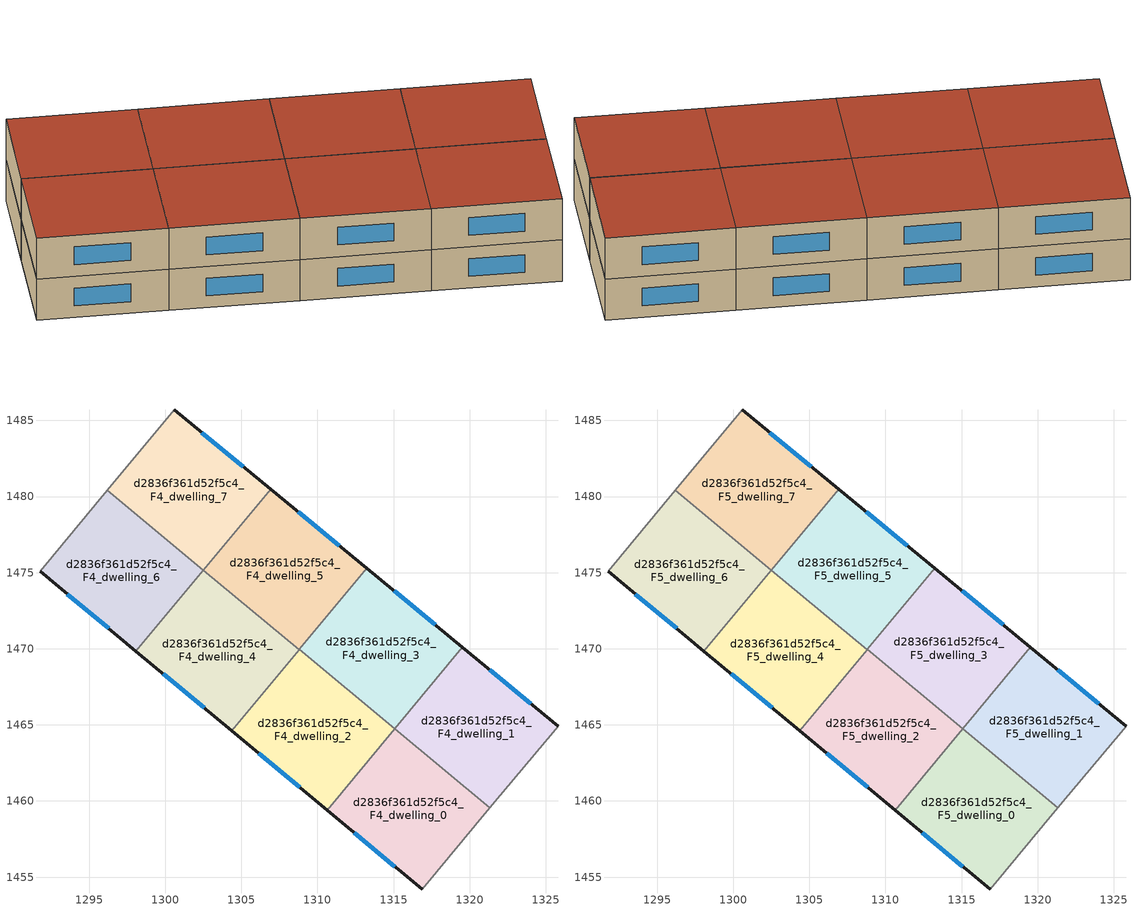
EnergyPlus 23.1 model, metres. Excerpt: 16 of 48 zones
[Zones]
d2836f361d52f5c4_F4_dwelling_0
 floor to d2836f361d52f5c4_F3_dwelling_0 (EU_floor_Construction): 1321.33,1459.56 1316.87,1454.21 1310.63,1459.41 1315.08,1464.76 z12
 wall outside (EU_wall_Construction): 1310.63,1459.41 1316.87,1454.21 z12:15
 wall to d2836f361d52f5c4_F4_dwelling_1 (EU_wall_Construction): 1321.33,1459.56 1315.08,1464.76 z12:15
 wall adiabatic (EU_wall_Construction): 1316.87,1454.21 1321.33,1459.56 z12:15
 wall to d2836f361d52f5c4_F4_dwelling_2 (EU_wall_Construction): 1315.07,1464.74 1310.63,1459.41 z12:15
 wall to d2836f361d52f5c4_F4_dwelling_3 (EU_wall_Construction): 1315.08,1464.76 1315.07,1464.74 z12:15
 window (EU_Window_Construction): 1312.41,1457.92 1315.09,1455.69 z12.86:14.14
d2836f361d52f5c4_F4_dwelling_1
 floor to d2836f361d52f5c4_F3_dwelling_1 (EU_floor_Construction): 1325.8,1464.92 1321.33,1459.56 1315.08,1464.76 1319.52,1470.1 z12
 wall outside (EU_wall_Construction): 1325.8,1464.92 1319.52,1470.1 z12:15
 wall adiabatic (EU_wall_Construction): 1321.33,1459.56 1325.8,1464.92 z12:15
 wall to d2836f361d52f5c4_F4_dwelling_3 (EU_wall_Construction): 1319.52,1470.1 1315.08,1464.76 z12:15
 window (EU_Window_Construction): 1324.01,1466.4 1321.32,1468.62 z12.86:14.14
d2836f361d52f5c4_F4_dwelling_2
 floor to d2836f361d52f5c4_F3_dwelling_2 (EU_floor_Construction): 1315.07,1464.74 1310.63,1459.41 1304.36,1464.62 1308.8,1469.96 z12
 wall outside (EU_wall_Construction): 1304.36,1464.62 1310.63,1459.41 z12:15
 wall to d2836f361d52f5c4_F4_dwelling_3 (EU_wall_Construction): 1315.07,1464.74 1308.8,1469.96 z12:15
 wall to d2836f361d52f5c4_F4_dwelling_4 (EU_wall_Construction): 1308.79,1469.94 1304.36,1464.62 z12:15
 wall to d2836f361d52f5c4_F4_dwelling_5 (EU_wall_Construction): 1308.8,1469.96 1308.79,1469.94 z12:15
 window (EU_Window_Construction): 1306.15,1463.13 1308.84,1460.9 z12.86:14.14
d2836f361d52f5c4_F4_dwelling_3
 floor to d2836f361d52f5c4_F3_dwelling_3 (EU_floor_Construction): 1319.52,1470.1 1315.07,1464.74 1308.8,1469.96 1313.23,1475.28 z12
 wall outside (EU_wall_Construction): 1319.52,1470.1 1313.23,1475.28 z12:15
 wall to d2836f361d52f5c4_F4_dwelling_5 (EU_wall_Construction): 1313.23,1475.28 1308.8,1469.96 z12:15
 window (EU_Window_Construction): 1317.73,1471.58 1315.03,1473.8 z12.86:14.14
d2836f361d52f5c4_F4_dwelling_4
 floor to d2836f361d52f5c4_F3_dwelling_4 (EU_floor_Construction): 1308.79,1469.94 1304.36,1464.62 1298.08,1469.85 1302.51,1475.17 z12
 wall outside (EU_wall_Construction): 1298.08,1469.85 1304.36,1464.62 z12:15
 wall to d2836f361d52f5c4_F4_dwelling_5 (EU_wall_Construction): 1308.79,1469.94 1302.51,1475.17 z12:15
 wall to d2836f361d52f5c4_F4_dwelling_6 (EU_wall_Construction): 1302.49,1475.16 1298.08,1469.85 z12:15
 wall to d2836f361d52f5c4_F4_dwelling_7 (EU_wall_Construction): 1302.51,1475.17 1302.49,1475.16 z12:15
 window (EU_Window_Construction): 1299.87,1468.36 1302.57,1466.12 z12.86:14.14
d2836f361d52f5c4_F4_dwelling_5
 floor to d2836f361d52f5c4_F3_dwelling_5 (EU_floor_Construction): 1313.23,1475.28 1308.79,1469.94 1302.51,1475.17 1306.92,1480.48 z12
 wall outside (EU_wall_Construction): 1313.23,1475.28 1306.92,1480.48 z12:15
 wall to d2836f361d52f5c4_F4_dwelling_7 (EU_wall_Construction): 1306.92,1480.48 1302.51,1475.17 z12:15
 window (EU_Window_Construction): 1311.43,1476.77 1308.73,1479 z12.86:14.14
d2836f361d52f5c4_F4_dwelling_6
 floor to d2836f361d52f5c4_F3_dwelling_6 (EU_floor_Construction): 1302.49,1475.16 1298.08,1469.85 1291.78,1475.09 1296.19,1480.4 z12
 wall outside (EU_wall_Construction): 1291.78,1475.09 1298.08,1469.85 z12:15
 wall adiabatic (EU_wall_Construction): 1296.19,1480.4 1291.78,1475.09 z12:15
 wall to d2836f361d52f5c4_F4_dwelling_7 (EU_wall_Construction): 1302.49,1475.16 1296.19,1480.4 z12:15
 window (EU_Window_Construction): 1293.58,1473.6 1296.28,1471.35 z12.86:14.14
d2836f361d52f5c4_F4_dwelling_7
 floor to d2836f361d52f5c4_F3_dwelling_7 (EU_floor_Construction): 1306.92,1480.48 1302.49,1475.16 1296.19,1480.4 1300.6,1485.69 z12
 wall outside (EU_wall_Construction): 1306.92,1480.48 1300.6,1485.69 z12:15
 wall adiabatic (EU_wall_Construction): 1300.6,1485.69 1296.19,1480.4 z12:15
 window (EU_Window_Construction): 1305.12,1481.97 1302.41,1484.2 z12.86:14.14
d2836f361d52f5c4_F5_dwelling_0
 floor to d2836f361d52f5c4_F4_dwelling_0 (EU_floor_Construction): 1321.33,1459.56 1316.87,1454.21 1310.63,1459.41 1315.08,1464.76 z15
 wall outside (EU_wall_Construction): 1310.63,1459.41 1316.87,1454.21 z15:18
 wall to d2836f361d52f5c4_F5_dwelling_1 (EU_wall_Construction): 1321.33,1459.56 1315.08,1464.76 z15:18
 wall adiabatic (EU_wall_Construction): 1316.87,1454.21 1321.33,1459.56 z15:18
 wall to d2836f361d52f5c4_F5_dwelling_2 (EU_wall_Construction): 1315.07,1464.74 1310.63,1459.41 z15:18
 wall to d2836f361d52f5c4_F5_dwelling_3 (EU_wall_Construction): 1315.08,1464.76 1315.07,1464.74 z15:18
 window (EU_Window_Construction): 1312.41,1457.92 1315.09,1455.69 z15.86:17.14
 roof outside (EU_roof_Construction): 1316.87,1454.21 1321.33,1459.56 1315.08,1464.76 1310.63,1459.41 z18
d2836f361d52f5c4_F5_dwelling_1
 floor to d2836f361d52f5c4_F4_dwelling_1 (EU_floor_Construction): 1325.8,1464.92 1321.33,1459.56 1315.08,1464.76 1319.52,1470.1 z15
 wall outside (EU_wall_Construction): 1325.8,1464.92 1319.52,1470.1 z15:18
 wall adiabatic (EU_wall_Construction): 1321.33,1459.56 1325.8,1464.92 z15:18
 wall to d2836f361d52f5c4_F5_dwelling_3 (EU_wall_Construction): 1319.52,1470.1 1315.08,1464.76 z15:18
 window (EU_Window_Construction): 1324.01,1466.4 1321.32,1468.62 z15.86:17.14
 roof outside (EU_roof_Construction): 1321.33,1459.56 1325.8,1464.92 1319.52,1470.1 1315.08,1464.76 z18
d2836f361d52f5c4_F5_dwelling_2
 floor to d2836f361d52f5c4_F4_dwelling_2 (EU_floor_Construction): 1315.07,1464.74 1310.63,1459.41 1304.36,1464.62 1308.8,1469.96 z15
 wall outside (EU_wall_Construction): 1304.36,1464.62 1310.63,1459.41 z15:18
 wall to d2836f361d52f5c4_F5_dwelling_3 (EU_wall_Construction): 1315.07,1464.74 1308.8,1469.96 z15:18
 wall to d2836f361d52f5c4_F5_dwelling_4 (EU_wall_Construction): 1308.79,1469.94 1304.36,1464.62 z15:18
 wall to d2836f361d52f5c4_F5_dwelling_5 (EU_wall_Construction): 1308.8,1469.96 1308.79,1469.94 z15:18
 window (EU_Window_Construction): 1306.15,1463.13 1308.84,1460.9 z15.86:17.14
 roof outside (EU_roof_Construction): 1310.63,1459.41 1315.07,1464.74 1308.8,1469.96 1304.36,1464.62 z18
d2836f361d52f5c4_F5_dwelling_3
 floor to d2836f361d52f5c4_F4_dwelling_3 (EU_floor_Construction): 1319.52,1470.1 1315.07,1464.74 1308.8,1469.96 1313.23,1475.28 z15
 wall outside (EU_wall_Construction): 1319.52,1470.1 1313.23,1475.28 z15:18
 wall to d2836f361d52f5c4_F5_dwelling_5 (EU_wall_Construction): 1313.23,1475.28 1308.8,1469.96 z15:18
 window (EU_Window_Construction): 1317.73,1471.58 1315.03,1473.8 z15.86:17.14
 roof outside (EU_roof_Construction): 1315.07,1464.74 1319.52,1470.1 1313.23,1475.28 1308.8,1469.96 z18
d2836f361d52f5c4_F5_dwelling_4
 floor to d2836f361d52f5c4_F4_dwelling_4 (EU_floor_Construction): 1308.79,1469.94 1304.36,1464.62 1298.08,1469.85 1302.51,1475.17 z15
 wall outside (EU_wall_Construction): 1298.08,1469.85 1304.36,1464.62 z15:18
 wall to d2836f361d52f5c4_F5_dwelling_5 (EU_wall_Construction): 1308.79,1469.94 1302.51,1475.17 z15:18
 wall to d2836f361d52f5c4_F5_dwelling_6 (EU_wall_Construction): 1302.49,1475.16 1298.08,1469.85 z15:18
 wall to d2836f361d52f5c4_F5_dwelling_7 (EU_wall_Construction): 1302.51,1475.17 1302.49,1475.16 z15:18
 window (EU_Window_Construction): 1299.87,1468.36 1302.57,1466.12 z15.86:17.14
 roof outside (EU_roof_Construction): 1304.36,1464.62 1308.79,1469.94 1302.51,1475.17 1298.08,1469.85 z18
d2836f361d52f5c4_F5_dwelling_5
 floor to d2836f361d52f5c4_F4_dwelling_5 (EU_floor_Construction): 1313.23,1475.28 1308.79,1469.94 1302.51,1475.17 1306.92,1480.48 z15
 wall outside (EU_wall_Construction): 1313.23,1475.28 1306.92,1480.48 z15:18
 wall to d2836f361d52f5c4_F5_dwelling_7 (EU_wall_Construction): 1306.92,1480.48 1302.51,1475.17 z15:18
 window (EU_Window_Construction): 1311.43,1476.77 1308.73,1479 z15.86:17.14
 roof outside (EU_roof_Construction): 1308.79,1469.94 1313.23,1475.28 1306.92,1480.48 1302.51,1475.17 z18
d2836f361d52f5c4_F5_dwelling_6
 floor to d2836f361d52f5c4_F4_dwelling_6 (EU_floor_Construction): 1302.49,1475.16 1298.08,1469.85 1291.78,1475.09 1296.19,1480.4 z15
 wall outside (EU_wall_Construction): 1291.78,1475.09 1298.08,1469.85 z15:18
 wall adiabatic (EU_wall_Construction): 1296.19,1480.4 1291.78,1475.09 z15:18
 wall to d2836f361d52f5c4_F5_dwelling_7 (EU_wall_Construction): 1302.49,1475.16 1296.19,1480.4 z15:18
 window (EU_Window_Construction): 1293.58,1473.6 1296.28,1471.35 z15.86:17.14
 roof outside (EU_roof_Construction): 1298.08,1469.85 1302.49,1475.16 1296.19,1480.4 1291.78,1475.09 z18
d2836f361d52f5c4_F5_dwelling_7
 floor to d2836f361d52f5c4_F4_dwelling_7 (EU_floor_Construction): 1306.92,1480.48 1302.49,1475.16 1296.19,1480.4 1300.6,1485.69 z15
 wall outside (EU_wall_Construction): 1306.92,1480.48 1300.6,1485.69 z15:18
 wall adiabatic (EU_wall_Construction): 1300.6,1485.69 1296.19,1480.4 z15:18
 window (EU_Window_Construction): 1305.12,1481.97 1302.41,1484.2 z15.86:17.14
 roof outside (EU_roof_Construction): 1302.49,1475.16 1306.92,1480.48 1300.6,1485.69 1296.19,1480.4 z18
[Building]
EU S2 Campaign: North Axis=0; Terrain=City; Solar Distribution=FullExterior
[Site:Location]
Helsinki-Vantaa.AP: Latitude=60.317; Longitude=24.963; Time Zone=2; Elevation=54.6
[SizingPeriod:WeatherFileDays]
AnnualSizingPeriod: Begin Month=1; Begin Day of Month=1; End Month=12; End Day of Month=31; Day of Week for Start Day=Monday; Use Weather File Daylight Saving Period=No; Use Weather File Rain and Snow Indicators=No
[MATERIAL]
EU_InternalMass_Material: Roughness=MediumRough; Thickness=0.1; Conductivity=1; Density=1800; Specific Heat=900; Thermal Absorptance=0.9; Solar Absorptance=0.7; Visible Absorptance=0.7
[MATERIAL:NOMASS] Roughness=MediumRough; Thermal Absorptance=0.9; Solar Absorptance=0.7; Visible Absorptance=0.7
Name | Thermal Resistance
EU_wall_NoMass | 1.10183
EU_roof_NoMass; EU_floor_NoMass | 1.70606
[WINDOWMATERIAL:SIMPLEGLAZINGSYSTEM]
EU_Window_SimpleGlazing: UFactor=3.11035; Solar Heat Gain Coefficient=0.8; Visible Transmittance=0.8
[CONSTRUCTION]
EU_wall_Construction: EU_wall_NoMass
EU_roof_Construction: EU_roof_NoMass
EU_floor_Construction: EU_floor_NoMass
EU_Window_Construction: EU_Window_SimpleGlazing
EU_InternalMass_Construction: EU_InternalMass_Material
[ZONE] Type=1; Multiplier=1; Ceiling Height=autocalculate; Floor Area=autocalculate; Part of Total Floor Area=Yes
Name | Volume
d2836f361d52f5c4_F4_dwelling_0; d2836f361d52f5c4_F5_dwelling_0 | 169.817
d2836f361d52f5c4_F4_dwelling_1; d2836f361d52f5c4_F5_dwelling_1 | 169.81
d2836f361d52f5c4_F4_dwelling_2; d2836f361d52f5c4_F5_dwelling_2 | 169.791
d2836f361d52f5c4_F4_dwelling_3; d2836f361d52f5c4_F5_dwelling_3 | 169.814
d2836f361d52f5c4_F4_dwelling_4; d2836f361d52f5c4_F5_dwelling_4 | 169.794
d2836f361d52f5c4_F4_dwelling_5; d2836f361d52f5c4_F5_dwelling_5 | 169.818
d2836f361d52f5c4_F4_dwelling_6; d2836f361d52f5c4_F5_dwelling_6 | 169.801
d2836f361d52f5c4_F4_dwelling_7; d2836f361d52f5c4_F5_dwelling_7 | 169.826
[INTERNALMASS] Construction=EU_InternalMass_Construction
Name | Zone or ZoneList | Surface Area
d2836f361d52f5c4_F4_dwelling_0_EU_InternalMass | d2836f361d52f5c4_F4_dwelling_0 | 56.6077
d2836f361d52f5c4_F4_dwelling_1_EU_InternalMass | d2836f361d52f5c4_F4_dwelling_1 | 56.6041
d2836f361d52f5c4_F4_dwelling_2_EU_InternalMass | d2836f361d52f5c4_F4_dwelling_2 | 56.5981
d2836f361d52f5c4_F4_dwelling_3_EU_InternalMass | d2836f361d52f5c4_F4_dwelling_3 | 56.6055
d2836f361d52f5c4_F4_dwelling_4_EU_InternalMass | d2836f361d52f5c4_F4_dwelling_4 | 56.5991
d2836f361d52f5c4_F4_dwelling_5_EU_InternalMass | d2836f361d52f5c4_F4_dwelling_5 | 56.6084
d2836f361d52f5c4_F4_dwelling_6_EU_InternalMass | d2836f361d52f5c4_F4_dwelling_6 | 56.6033
d2836f361d52f5c4_F4_dwelling_7_EU_InternalMass | d2836f361d52f5c4_F4_dwelling_7 | 56.6082
d2836f361d52f5c4_F5_dwelling_0_EU_InternalMass | d2836f361d52f5c4_F5_dwelling_0 | 56.6077
d2836f361d52f5c4_F5_dwelling_1_EU_InternalMass | d2836f361d52f5c4_F5_dwelling_1 | 56.6041
d2836f361d52f5c4_F5_dwelling_2_EU_InternalMass | d2836f361d52f5c4_F5_dwelling_2 | 56.5981
d2836f361d52f5c4_F5_dwelling_3_EU_InternalMass | d2836f361d52f5c4_F5_dwelling_3 | 56.6055
d2836f361d52f5c4_F5_dwelling_4_EU_InternalMass | d2836f361d52f5c4_F5_dwelling_4 | 56.5991
d2836f361d52f5c4_F5_dwelling_5_EU_InternalMass | d2836f361d52f5c4_F5_dwelling_5 | 56.6084
d2836f361d52f5c4_F5_dwelling_6_EU_InternalMass | d2836f361d52f5c4_F5_dwelling_6 | 56.6033
d2836f361d52f5c4_F5_dwelling_7_EU_InternalMass | d2836f361d52f5c4_F5_dwelling_7 | 56.6082
[OTHEREQUIPMENT] Fuel Type=Electricity; Design Level Calculation Method=Watts/Area; Power per Zone Floor Area=1; Fraction Latent=0; Fraction Radiant=0; Fraction Lost=0; Carbon Dioxide Generation Rate=0; EndUse Subcategory=EU_Step8_InternalGains
Name | Zone or ZoneList or Space or SpaceList | Schedule
EU_Step8_InternalGain_d2836f361d52f5c4_F4_dwelling_0_f000 | d2836f361d52f5c4_F4_dwelling_0 | EU_Step8_GainSchedule_d2836f361d52f5c4_F4_dwelling_0_f000
EU_Step8_InternalGain_d2836f361d52f5c4_F4_dwelling_1_f000 | d2836f361d52f5c4_F4_dwelling_1 | EU_Step8_GainSchedule_d2836f361d52f5c4_F4_dwelling_1_f000
EU_Step8_InternalGain_d2836f361d52f5c4_F4_dwelling_2_f000 | d2836f361d52f5c4_F4_dwelling_2 | EU_Step8_GainSchedule_d2836f361d52f5c4_F4_dwelling_2_f000
EU_Step8_InternalGain_d2836f361d52f5c4_F4_dwelling_3_f000 | d2836f361d52f5c4_F4_dwelling_3 | EU_Step8_GainSchedule_d2836f361d52f5c4_F4_dwelling_3_f000
EU_Step8_InternalGain_d2836f361d52f5c4_F4_dwelling_4_f000 | d2836f361d52f5c4_F4_dwelling_4 | EU_Step8_GainSchedule_d2836f361d52f5c4_F4_dwelling_4_f000
EU_Step8_InternalGain_d2836f361d52f5c4_F4_dwelling_5_f000 | d2836f361d52f5c4_F4_dwelling_5 | EU_Step8_GainSchedule_d2836f361d52f5c4_F4_dwelling_5_f000
EU_Step8_InternalGain_d2836f361d52f5c4_F4_dwelling_6_f000 | d2836f361d52f5c4_F4_dwelling_6 | EU_Step8_GainSchedule_d2836f361d52f5c4_F4_dwelling_6_f000
EU_Step8_InternalGain_d2836f361d52f5c4_F4_dwelling_7_f000 | d2836f361d52f5c4_F4_dwelling_7 | EU_Step8_GainSchedule_d2836f361d52f5c4_F4_dwelling_7_f000
EU_Step8_InternalGain_d2836f361d52f5c4_F5_dwelling_0_f000 | d2836f361d52f5c4_F5_dwelling_0 | EU_Step8_GainSchedule_d2836f361d52f5c4_F5_dwelling_0_f000
EU_Step8_InternalGain_d2836f361d52f5c4_F5_dwelling_1_f000 | d2836f361d52f5c4_F5_dwelling_1 | EU_Step8_GainSchedule_d2836f361d52f5c4_F5_dwelling_1_f000
EU_Step8_InternalGain_d2836f361d52f5c4_F5_dwelling_2_f000 | d2836f361d52f5c4_F5_dwelling_2 | EU_Step8_GainSchedule_d2836f361d52f5c4_F5_dwelling_2_f000
EU_Step8_InternalGain_d2836f361d52f5c4_F5_dwelling_3_f000 | d2836f361d52f5c4_F5_dwelling_3 | EU_Step8_GainSchedule_d2836f361d52f5c4_F5_dwelling_3_f000
EU_Step8_InternalGain_d2836f361d52f5c4_F5_dwelling_4_f000 | d2836f361d52f5c4_F5_dwelling_4 | EU_Step8_GainSchedule_d2836f361d52f5c4_F5_dwelling_4_f000
EU_Step8_InternalGain_d2836f361d52f5c4_F5_dwelling_5_f000 | d2836f361d52f5c4_F5_dwelling_5 | EU_Step8_GainSchedule_d2836f361d52f5c4_F5_dwelling_5_f000
EU_Step8_InternalGain_d2836f361d52f5c4_F5_dwelling_6_f000 | d2836f361d52f5c4_F5_dwelling_6 | EU_Step8_GainSchedule_d2836f361d52f5c4_F5_dwelling_6_f000
EU_Step8_InternalGain_d2836f361d52f5c4_F5_dwelling_7_f000 | d2836f361d52f5c4_F5_dwelling_7 | EU_Step8_GainSchedule_d2836f361d52f5c4_F5_dwelling_7_f000
[ZONEVENTILATION:DESIGNFLOWRATE] Schedule=EU_AlwaysOn; Design Flow Rate Calculation Method=AirChanges/Hour; Air Changes per Hour=0.756316; Ventilation Type=Natural; Fan Pressure Rise=0; Fan Total Efficiency=1; Constant Term Coefficient=1; Temperature Term Coefficient=0; Velocity Term Coefficient=0; Velocity Squared Term Coefficient=0; Minimum Indoor Temperature=-100; Maximum Indoor Temperature=100; Delta Temperature=-100; Minimum Outdoor Temperature=-100; Maximum Outdoor Temperature=100; Maximum Wind Speed=40
Name | Zone or ZoneList or Space or SpaceList
EU_ConstantAir_d2836f361d52f5c4_F4_dwelling_0 | d2836f361d52f5c4_F4_dwelling_0
EU_ConstantAir_d2836f361d52f5c4_F4_dwelling_1 | d2836f361d52f5c4_F4_dwelling_1
EU_ConstantAir_d2836f361d52f5c4_F4_dwelling_2 | d2836f361d52f5c4_F4_dwelling_2
EU_ConstantAir_d2836f361d52f5c4_F4_dwelling_3 | d2836f361d52f5c4_F4_dwelling_3
EU_ConstantAir_d2836f361d52f5c4_F4_dwelling_4 | d2836f361d52f5c4_F4_dwelling_4
EU_ConstantAir_d2836f361d52f5c4_F4_dwelling_5 | d2836f361d52f5c4_F4_dwelling_5
EU_ConstantAir_d2836f361d52f5c4_F4_dwelling_6 | d2836f361d52f5c4_F4_dwelling_6
EU_ConstantAir_d2836f361d52f5c4_F4_dwelling_7 | d2836f361d52f5c4_F4_dwelling_7
EU_ConstantAir_d2836f361d52f5c4_F5_dwelling_0 | d2836f361d52f5c4_F5_dwelling_0
EU_ConstantAir_d2836f361d52f5c4_F5_dwelling_1 | d2836f361d52f5c4_F5_dwelling_1
EU_ConstantAir_d2836f361d52f5c4_F5_dwelling_2 | d2836f361d52f5c4_F5_dwelling_2
EU_ConstantAir_d2836f361d52f5c4_F5_dwelling_3 | d2836f361d52f5c4_F5_dwelling_3
EU_ConstantAir_d2836f361d52f5c4_F5_dwelling_4 | d2836f361d52f5c4_F5_dwelling_4
EU_ConstantAir_d2836f361d52f5c4_F5_dwelling_5 | d2836f361d52f5c4_F5_dwelling_5
EU_ConstantAir_d2836f361d52f5c4_F5_dwelling_6 | d2836f361d52f5c4_F5_dwelling_6
EU_ConstantAir_d2836f361d52f5c4_F5_dwelling_7 | d2836f361d52f5c4_F5_dwelling_7
[HVACTEMPLATE:THERMOSTAT] Constant Heating Setpoint=20; Constant Cooling Setpoint=50
EU_HeatOnly_d2836f361d52f5c4_F0_dwelling_0; EU_HeatOnly_d2836f361d52f5c4_F0_dwelling_1; EU_HeatOnly_d2836f361d52f5c4_F0_dwelling_2; EU_HeatOnly_d2836f361d52f5c4_F0_dwelling_3; EU_HeatOnly_d2836f361d52f5c4_F0_dwelling_4; EU_HeatOnly_d2836f361d52f5c4_F0_dwelling_5; EU_HeatOnly_d2836f361d52f5c4_F0_dwelling_6; EU_HeatOnly_d2836f361d52f5c4_F0_dwelling_7; EU_HeatOnly_d2836f361d52f5c4_F1_dwelling_0; EU_HeatOnly_d2836f361d52f5c4_F1_dwelling_1; EU_HeatOnly_d2836f361d52f5c4_F1_dwelling_2; EU_HeatOnly_d2836f361d52f5c4_F1_dwelling_3; EU_HeatOnly_d2836f361d52f5c4_F1_dwelling_4; EU_HeatOnly_d2836f361d52f5c4_F1_dwelling_5; EU_HeatOnly_d2836f361d52f5c4_F1_dwelling_6; EU_HeatOnly_d2836f361d52f5c4_F1_dwelling_7; EU_HeatOnly_d2836f361d52f5c4_F2_dwelling_0; EU_HeatOnly_d2836f361d52f5c4_F2_dwelling_1; EU_HeatOnly_d2836f361d52f5c4_F2_dwelling_2; EU_HeatOnly_d2836f361d52f5c4_F2_dwelling_3; EU_HeatOnly_d2836f361d52f5c4_F2_dwelling_4; EU_HeatOnly_d2836f361d52f5c4_F2_dwelling_5; EU_HeatOnly_d2836f361d52f5c4_F2_dwelling_6; EU_HeatOnly_d2836f361d52f5c4_F2_dwelling_7; EU_HeatOnly_d2836f361d52f5c4_F3_dwelling_0; EU_HeatOnly_d2836f361d52f5c4_F3_dwelling_1; EU_HeatOnly_d2836f361d52f5c4_F3_dwelling_2; EU_HeatOnly_d2836f361d52f5c4_F3_dwelling_3; EU_HeatOnly_d2836f361d52f5c4_F3_dwelling_4; EU_HeatOnly_d2836f361d52f5c4_F3_dwelling_5; EU_HeatOnly_d2836f361d52f5c4_F3_dwelling_6; EU_HeatOnly_d2836f361d52f5c4_F3_dwelling_7; EU_HeatOnly_d2836f361d52f5c4_F4_dwelling_0; EU_HeatOnly_d2836f361d52f5c4_F4_dwelling_1; EU_HeatOnly_d2836f361d52f5c4_F4_dwelling_2; EU_HeatOnly_d2836f361d52f5c4_F4_dwelling_3; EU_HeatOnly_d2836f361d52f5c4_F4_dwelling_4; EU_HeatOnly_d2836f361d52f5c4_F4_dwelling_5; EU_HeatOnly_d2836f361d52f5c4_F4_dwelling_6; EU_HeatOnly_d2836f361d52f5c4_F4_dwelling_7; EU_HeatOnly_d2836f361d52f5c4_F5_dwelling_0; EU_HeatOnly_d2836f361d52f5c4_F5_dwelling_1; EU_HeatOnly_d2836f361d52f5c4_F5_dwelling_2; EU_HeatOnly_d2836f361d52f5c4_F5_dwelling_3; EU_HeatOnly_d2836f361d52f5c4_F5_dwelling_4; EU_HeatOnly_d2836f361d52f5c4_F5_dwelling_5; EU_HeatOnly_d2836f361d52f5c4_F5_dwelling_6; EU_HeatOnly_d2836f361d52f5c4_F5_dwelling_7
[HVACTEMPLATE:ZONE:IDEALLOADSAIRSYSTEM] System Availability Schedule=EU_AlwaysOn; Maximum Heating Supply Air Temperature=50; Minimum Cooling Supply Air Temperature=13; Maximum Heating Supply Air Humidity Ratio=0.0156; Minimum Cooling Supply Air Humidity Ratio=0.0077; Heating Limit=NoLimit; Cooling Limit=NoLimit; Heating Availability Schedule=EU_AlwaysOn; Cooling Availability Schedule=EU_CoolingOff; Dehumidification Control Type=ConstantSensibleHeatRatio; Cooling Sensible Heat Ratio=0.7; Dehumidification Setpoint=60; Humidification Control Type=None; Humidification Setpoint=30; Outdoor Air Method=None; Outdoor Air Flow Rate per Person=0.00944; Outdoor Air Flow Rate per Zone Floor Area=0; Outdoor Air Flow Rate per Zone=0; Demand Controlled Ventilation Type=None; Outdoor Air Economizer Type=NoEconomizer; Heat Recovery Type=None; Sensible Heat Recovery Effectiveness=0.7; Latent Heat Recovery Effectiveness=0.65
Name | Template Thermostat
d2836f361d52f5c4_F4_dwelling_0 | EU_HeatOnly_d2836f361d52f5c4_F4_dwelling_0
d2836f361d52f5c4_F4_dwelling_1 | EU_HeatOnly_d2836f361d52f5c4_F4_dwelling_1
d2836f361d52f5c4_F4_dwelling_2 | EU_HeatOnly_d2836f361d52f5c4_F4_dwelling_2
d2836f361d52f5c4_F4_dwelling_3 | EU_HeatOnly_d2836f361d52f5c4_F4_dwelling_3
d2836f361d52f5c4_F4_dwelling_4 | EU_HeatOnly_d2836f361d52f5c4_F4_dwelling_4
d2836f361d52f5c4_F4_dwelling_5 | EU_HeatOnly_d2836f361d52f5c4_F4_dwelling_5
d2836f361d52f5c4_F4_dwelling_6 | EU_HeatOnly_d2836f361d52f5c4_F4_dwelling_6
d2836f361d52f5c4_F4_dwelling_7 | EU_HeatOnly_d2836f361d52f5c4_F4_dwelling_7
d2836f361d52f5c4_F5_dwelling_0 | EU_HeatOnly_d2836f361d52f5c4_F5_dwelling_0
d2836f361d52f5c4_F5_dwelling_1 | EU_HeatOnly_d2836f361d52f5c4_F5_dwelling_1
d2836f361d52f5c4_F5_dwelling_2 | EU_HeatOnly_d2836f361d52f5c4_F5_dwelling_2
d2836f361d52f5c4_F5_dwelling_3 | EU_HeatOnly_d2836f361d52f5c4_F5_dwelling_3
d2836f361d52f5c4_F5_dwelling_4 | EU_HeatOnly_d2836f361d52f5c4_F5_dwelling_4
d2836f361d52f5c4_F5_dwelling_5 | EU_HeatOnly_d2836f361d52f5c4_F5_dwelling_5
d2836f361d52f5c4_F5_dwelling_6 | EU_HeatOnly_d2836f361d52f5c4_F5_dwelling_6
d2836f361d52f5c4_F5_dwelling_7 | EU_HeatOnly_d2836f361d52f5c4_F5_dwelling_7
[SIZING:ZONE] Zone Cooling Design Supply Air Temperature Input Method=SupplyAirTemperature; Zone Cooling Design Supply Air Temperature=13; Zone Heating Design Supply Air Temperature Input Method=SupplyAirTemperature; Zone Heating Design Supply Air Temperature=50; Zone Cooling Design Supply Air Humidity Ratio=0.008; Zone Heating Design Supply Air Humidity Ratio=0.008; Cooling Design Air Flow Method=DesignDay; Cooling Design Air Flow Rate=0; Cooling Minimum Air Flow per Zone Floor Area=0.000762; Cooling Minimum Air Flow=0; Cooling Minimum Air Flow Fraction=0.2; Heating Design Air Flow Method=DesignDay; Heating Design Air Flow Rate=0; Heating Maximum Air Flow per Zone Floor Area=0.002032; Heating Maximum Air Flow=0.141576; Heating Maximum Air Flow Fraction=0.3; Account for Dedicated Outdoor Air System=No; Dedicated Outdoor Air System Control Strategy=NeutralSupplyAir; Dedicated Outdoor Air Low Setpoint Temperature for Design=autosize; Dedicated Outdoor Air High Setpoint Temperature for Design=autosize; Zone Load Sizing Method=Sensible Load Only No Latent Load; Zone Latent Cooling Design Supply Air Humidity Ratio Input Method=HumidityRatioDifference; Zone Cooling Design Supply Air Humidity Ratio Difference=0.005; Zone Latent Heating Design Supply Air Humidity Ratio Input Method=HumidityRatioDifference; Zone Humidification Design Supply Air Humidity Ratio Difference=0.005
d2836f361d52f5c4_F4_dwelling_0; d2836f361d52f5c4_F4_dwelling_1; d2836f361d52f5c4_F4_dwelling_2; d2836f361d52f5c4_F4_dwelling_3; d2836f361d52f5c4_F4_dwelling_4; d2836f361d52f5c4_F4_dwelling_5; d2836f361d52f5c4_F4_dwelling_6; d2836f361d52f5c4_F4_dwelling_7; d2836f361d52f5c4_F5_dwelling_0; d2836f361d52f5c4_F5_dwelling_1; d2836f361d52f5c4_F5_dwelling_2; d2836f361d52f5c4_F5_dwelling_3; d2836f361d52f5c4_F5_dwelling_4; d2836f361d52f5c4_F5_dwelling_5; d2836f361d52f5c4_F5_dwelling_6; d2836f361d52f5c4_F5_dwelling_7
[SCHEDULE:CONSTANT]
Name | Hourly Value
EU_AlwaysOn | 1
EU_CoolingOff | 0
[SCHEDULE:FILE] Column Number=1; Rows to Skip at Top=0; Number of Hours of Data=8760; Column Separator=Comma; Interpolate to Timestep=No; Minutes per Item=60; Adjust Schedule for Daylight Savings=Yes
Name | File
EU_Step8_GainSchedule_d2836f361d52f5c4_F4_dwelling_0_f000 | ../../schedules/d2836f361d52f5c4/d2836f361d52f5c4_F4_dwelling_0_f000_gain.csv
EU_Step8_GainSchedule_d2836f361d52f5c4_F4_dwelling_1_f000 | ../../schedules/d2836f361d52f5c4/d2836f361d52f5c4_F4_dwelling_1_f000_gain.csv
EU_Step8_GainSchedule_d2836f361d52f5c4_F4_dwelling_2_f000 | ../../schedules/d2836f361d52f5c4/d2836f361d52f5c4_F4_dwelling_2_f000_gain.csv
EU_Step8_GainSchedule_d2836f361d52f5c4_F4_dwelling_3_f000 | ../../schedules/d2836f361d52f5c4/d2836f361d52f5c4_F4_dwelling_3_f000_gain.csv
EU_Step8_GainSchedule_d2836f361d52f5c4_F4_dwelling_4_f000 | ../../schedules/d2836f361d52f5c4/d2836f361d52f5c4_F4_dwelling_4_f000_gain.csv
EU_Step8_GainSchedule_d2836f361d52f5c4_F4_dwelling_5_f000 | ../../schedules/d2836f361d52f5c4/d2836f361d52f5c4_F4_dwelling_5_f000_gain.csv
EU_Step8_GainSchedule_d2836f361d52f5c4_F4_dwelling_6_f000 | ../../schedules/d2836f361d52f5c4/d2836f361d52f5c4_F4_dwelling_6_f000_gain.csv
EU_Step8_GainSchedule_d2836f361d52f5c4_F4_dwelling_7_f000 | ../../schedules/d2836f361d52f5c4/d2836f361d52f5c4_F4_dwelling_7_f000_gain.csv
EU_Step8_GainSchedule_d2836f361d52f5c4_F5_dwelling_0_f000 | ../../schedules/d2836f361d52f5c4/d2836f361d52f5c4_F5_dwelling_0_f000_gain.csv
EU_Step8_GainSchedule_d2836f361d52f5c4_F5_dwelling_1_f000 | ../../schedules/d2836f361d52f5c4/d2836f361d52f5c4_F5_dwelling_1_f000_gain.csv
EU_Step8_GainSchedule_d2836f361d52f5c4_F5_dwelling_2_f000 | ../../schedules/d2836f361d52f5c4/d2836f361d52f5c4_F5_dwelling_2_f000_gain.csv
EU_Step8_GainSchedule_d2836f361d52f5c4_F5_dwelling_3_f000 | ../../schedules/d2836f361d52f5c4/d2836f361d52f5c4_F5_dwelling_3_f000_gain.csv
EU_Step8_GainSchedule_d2836f361d52f5c4_F5_dwelling_4_f000 | ../../schedules/d2836f361d52f5c4/d2836f361d52f5c4_F5_dwelling_4_f000_gain.csv
EU_Step8_GainSchedule_d2836f361d52f5c4_F5_dwelling_5_f000 | ../../schedules/d2836f361d52f5c4/d2836f361d52f5c4_F5_dwelling_5_f000_gain.csv
EU_Step8_GainSchedule_d2836f361d52f5c4_F5_dwelling_6_f000 | ../../schedules/d2836f361d52f5c4/d2836f361d52f5c4_F5_dwelling_6_f000_gain.csv
EU_Step8_GainSchedule_d2836f361d52f5c4_F5_dwelling_7_f000 | ../../schedules/d2836f361d52f5c4/d2836f361d52f5c4_F5_dwelling_7_f000_gain.csv
